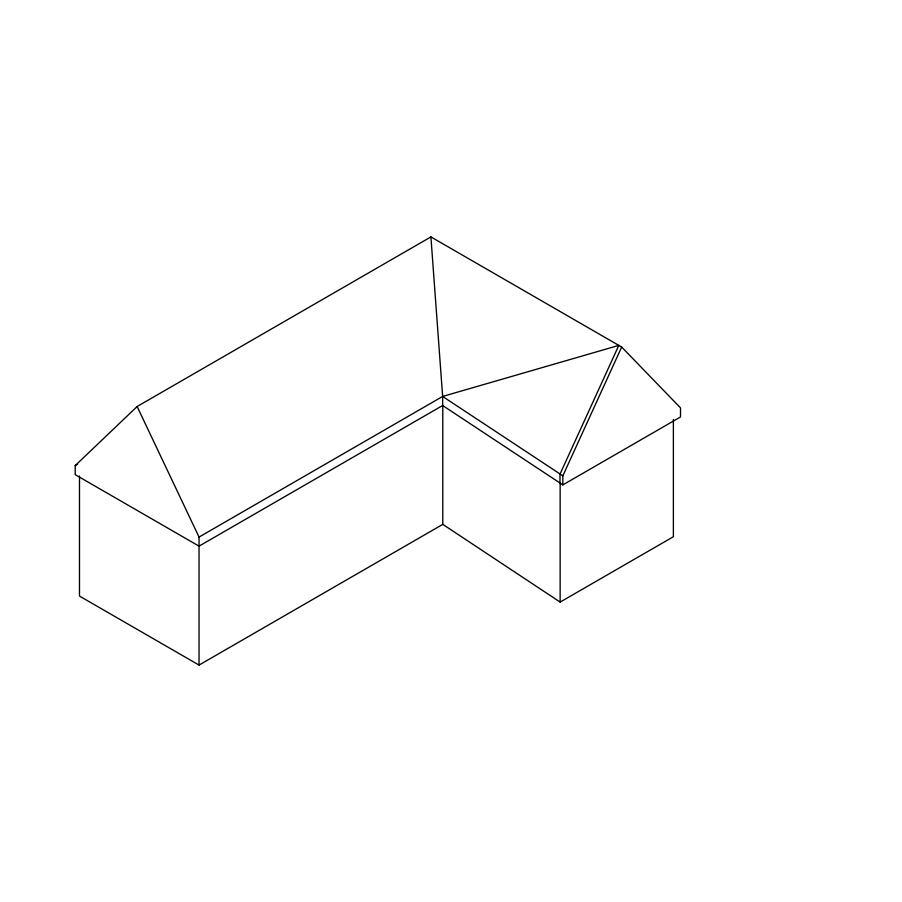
<?xml version="1.0" encoding="UTF-8"?>
<svg xmlns="http://www.w3.org/2000/svg" width="902" height="902" viewBox="0 0 902 902"><rect width="100%" height="100%" fill="white"/><g stroke="black" fill="none" stroke-linecap="round" stroke-linejoin="round"><path stroke-width="1.35" d="M442.645 405.505L562.837 484.893L562.837 475.828L621.67 347.044L430.908 236.91L137.127 406.52L75.216 465.59L75.216 474.666L199.038 546.15L442.645 405.505L442.645 396.44L430.908 236.91M75.216 465.59L77.662 464.18M79.489 476.064L79.489 596.064L199.038 665.09L199.038 537.085L442.645 396.44L618.817 345.398L559.984 474.181L559.984 483.247M199.038 665.09L442.792 524.355L442.792 405.742M562.837 484.893L680.503 416.972L680.503 407.896L621.67 347.044M442.792 524.355L560.142 602.096L673.377 536.724L673.377 419.509M562.837 475.828L442.645 396.44M137.127 406.52L199.038 537.085M560.142 483.483L560.142 602.096"/></g></svg>
